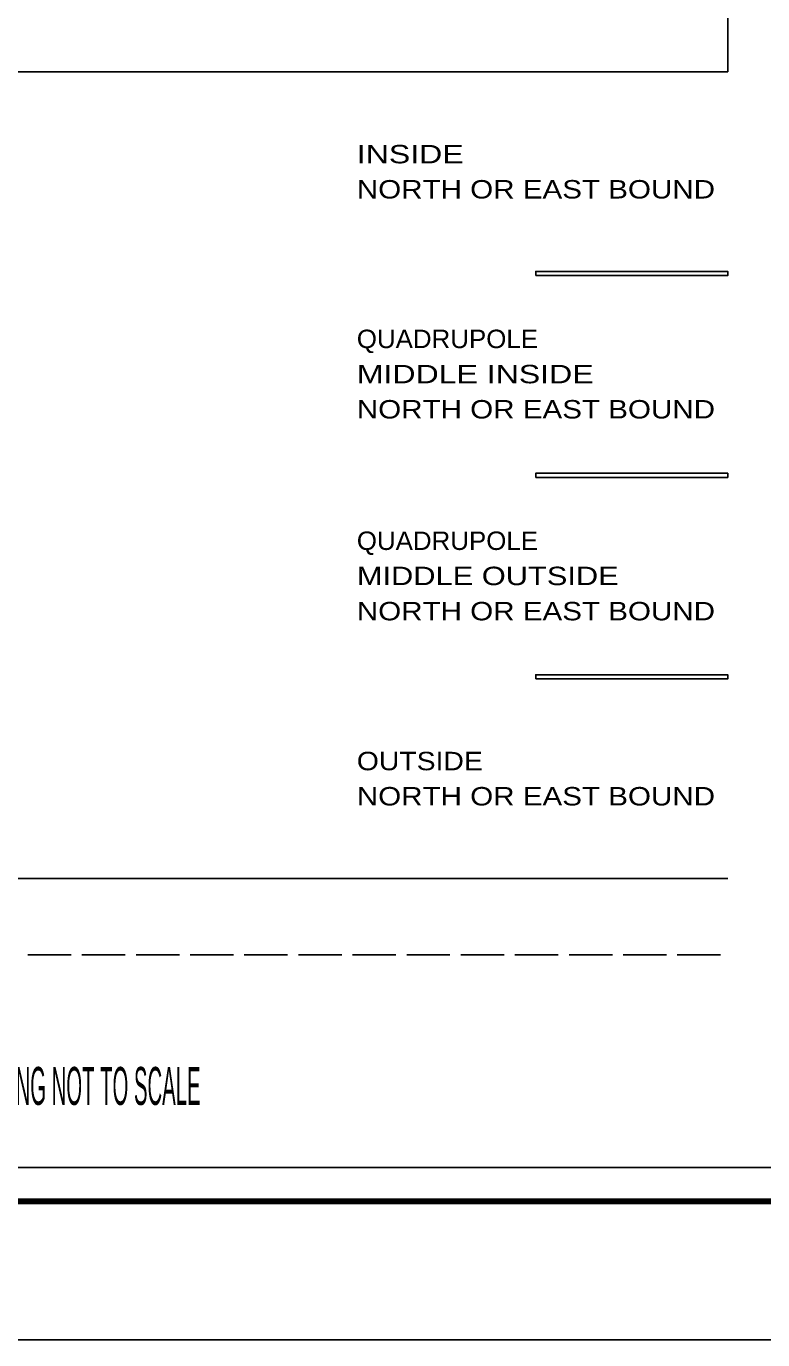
# Model space of a CAD drawing. Extents: x -431 to 1137, y -360 to 204.
# Drawn here: x -143.4 to 9.7, y -360.1 to -87.2 of the extents above; entities that cross this region are included whole.
import ezdxf
from ezdxf.enums import TextEntityAlignment as Align

# ---------------------------------------------------------------- set-up
doc = ezdxf.new("R2010")
doc.units = 0
doc.header["$LTSCALE"] = 1.5
doc.linetypes.add('LONG_DASHED', pattern=[7.5, 6, -1.5])
doc.layers.add('1', color=7, linetype='Continuous', lineweight=13)

msp = doc.modelspace()

# ---------------------------------------------------------------- linework, layer by layer
at = {"layer": '1', "lineweight": 25}
for p, q in [((-356.843, -96.636), (2.404, -96.636)), ((-356.843, -264.266), (2.404, -264.266))]:
    msp.add_line(p, q, dxfattribs=at)
at = {"layer": '1', "linetype": 'LONG_DASHED', "lineweight": 25}
msp.add_line((-356.843, -280.076), (2.404, -280.076), dxfattribs=at)
at = {"layer": '1', "lineweight": 25}
for points in [[(294.888, 200.925), (294.888, -360.075), (-431.112, -360.075), (-431.112, 200.925)], [(279.734, 186.725), (-416.062, 186.725), (-416.062, -324.317), (279.734, -324.317)], [(-356.843, -82.499), (2.404, -82.499), (2.404, -96.636), (-356.843, -96.636)], [(-37.517, -138.965), (2.404, -138.965), (2.404, -138.096), (-37.517, -138.096)], [(-37.517, -180.904), (2.404, -180.904), (2.404, -180.036), (-37.517, -180.036)], [(-37.517, -222.778), (2.404, -222.778), (2.404, -221.909), (-37.517, -221.909)]]:
    msp.add_lwpolyline(points, close=True, dxfattribs=at)
at = {"layer": '1', "lineweight": 106}
msp.add_lwpolyline([(-424.383, -331.3), (287.172, -331.3), (287.172, 194.342), (-424.383, 194.342)], close=True, dxfattribs=at)

# ---------------------------------------------------------------- texts
at = {"layer": '1'}
for s, width, p in [('INSIDE', 1.3, (-74.709, -115.649)), ('NORTH OR EAST BOUND', 1.2, (-74.709, -122.958)), ('QUADRUPOLE', 1.05, (-74.709, -154.039)), ('MIDDLE INSIDE', 1.3, (-74.709, -161.352)), ('NORTH OR EAST BOUND', 1.2, (-74.709, -168.666)), ('QUADRUPOLE', 1.05, (-74.709, -195.978)), ('MIDDLE OUTSIDE', 1.25, (-74.709, -203.291)), ('NORTH OR EAST BOUND', 1.2, (-74.709, -210.605)), ('OUTSIDE', 1.15, (-74.709, -241.753)), ('NORTH OR EAST BOUND', 1.2, (-74.709, -249.067))]:
    msp.add_text(s, height=3.831, dxfattribs=dict(at, width=width)).set_placement(p)
at = {"layer": '1', "width": 0.4}
msp.add_text('DRAWING NOT TO SCALE', height=7.886, dxfattribs=at).set_placement((-133.448, -311.288), align=Align.CENTER)

doc.saveas('drawing.dxf')
